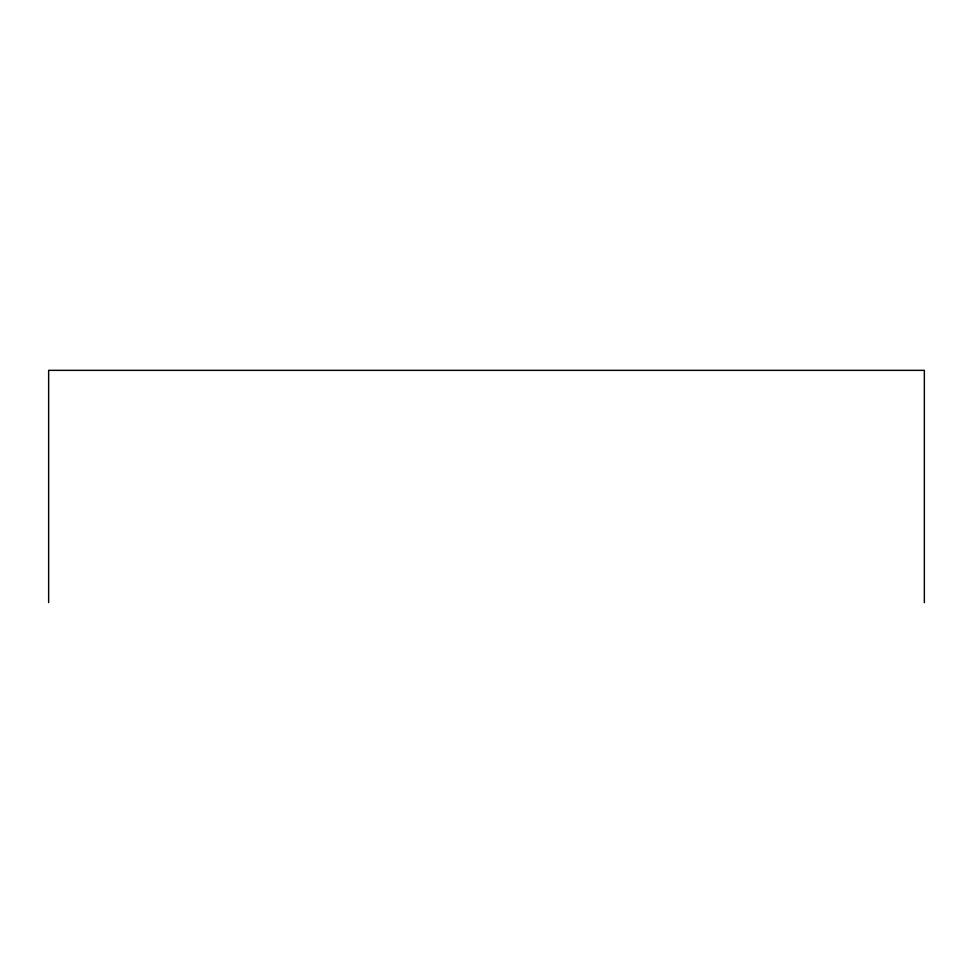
<?xml version="1.0" encoding="UTF-8"?>
<svg xmlns="http://www.w3.org/2000/svg" width="973" height="973" viewBox="0 0 973 973"><rect width="100%" height="100%" fill="white"/><g stroke="black" fill="none" stroke-linecap="round" stroke-linejoin="round"><path stroke-width="1.46" d="M924.35 602.652L924.35 370.348L48.65 370.348L48.65 602.652"/></g></svg>
